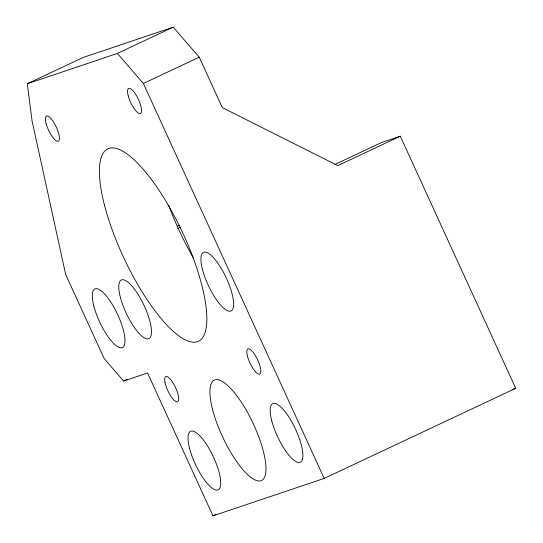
<?xml version="1.0" encoding="UTF-8"?>
<svg xmlns="http://www.w3.org/2000/svg" width="543" height="543" viewBox="0 0 543 543"><rect width="100%" height="100%" fill="white"/><g stroke="black" fill="none" stroke-linecap="round" stroke-linejoin="round"><path stroke-width="0.81" d="M27.286 83.751L83.147 57.47L173.244 27.15L199.233 57.198L222.318 107.616L337.787 165.629L400.3 136.212L515.714 388.306L324.191 478.431L212.978 515.85L147.574 372.993L123.641 381.05L104.147 358.516L65.676 274.486L32.071 120.933L27.286 83.751L117.383 53.438L173.244 27.15M117.383 53.438L143.372 83.479L199.233 57.198M177.31 226.268L179.597 225.189M177.602 228.617L180.67 227.171M334.895 164.454L381.403 142.571L400.3 136.212M123.641 381.05L127.469 379.245M212.978 515.85L216.039 514.411M512.517 389.385L515.714 388.306M143.372 83.479L324.191 478.431M193.138 257.463A106.34 31.962 64.8 0 1 168.649 205.179M104.609 205.621A106.34 31.962 64.8 0 0 197.367 341.696A106.34 31.962 64.8 0 0 157.395 187.858A106.34 31.962 64.8 0 0 104.609 205.621M128.236 95.846A13.874 4.168 64.8 0 0 140.338 113.596A13.874 4.168 64.8 0 0 135.126 93.532A13.874 4.168 64.8 0 0 128.236 95.846M46.087 123.485A13.874 4.168 64.8 0 0 58.189 141.234A13.874 4.168 64.8 0 0 52.976 121.17A13.874 4.168 64.8 0 0 46.087 123.485M212.625 409.734A55.481 16.677 64.8 0 0 261.02 480.731A55.481 16.677 64.8 0 0 240.169 400.469A55.481 16.677 64.8 0 0 212.625 409.734M247.506 356.344A13.874 4.168 64.8 0 0 259.602 374.093A13.874 4.168 64.8 0 0 254.389 354.029A13.874 4.168 64.8 0 0 247.506 356.344M165.024 382.557A13.874 4.168 64.8 0 0 176.903 401.8A13.874 4.168 64.8 0 0 173.122 383.025A13.874 4.168 64.8 0 0 165.024 382.557M189.616 448.552A32.363 9.726 64.8 0 0 217.852 489.969A32.363 9.726 64.8 0 0 205.682 443.149A32.363 9.726 64.8 0 0 189.616 448.552M271.771 420.913A32.363 9.726 64.8 0 0 300.001 462.324A32.363 9.726 64.8 0 0 287.831 415.504A32.363 9.726 64.8 0 0 271.771 420.913M120.37 297.299A32.363 9.726 64.8 0 0 148.599 338.71A32.363 9.726 64.8 0 0 136.436 291.89A32.363 9.726 64.8 0 0 120.37 297.299M202.519 269.654A32.363 9.726 64.8 0 0 230.748 311.071A32.363 9.726 64.8 0 0 218.585 264.251A32.363 9.726 64.8 0 0 202.519 269.654M93.871 306.211A32.363 9.726 64.8 0 0 122.1 347.629A32.363 9.726 64.8 0 0 109.93 300.808A32.363 9.726 64.8 0 0 93.871 306.211"/></g></svg>
